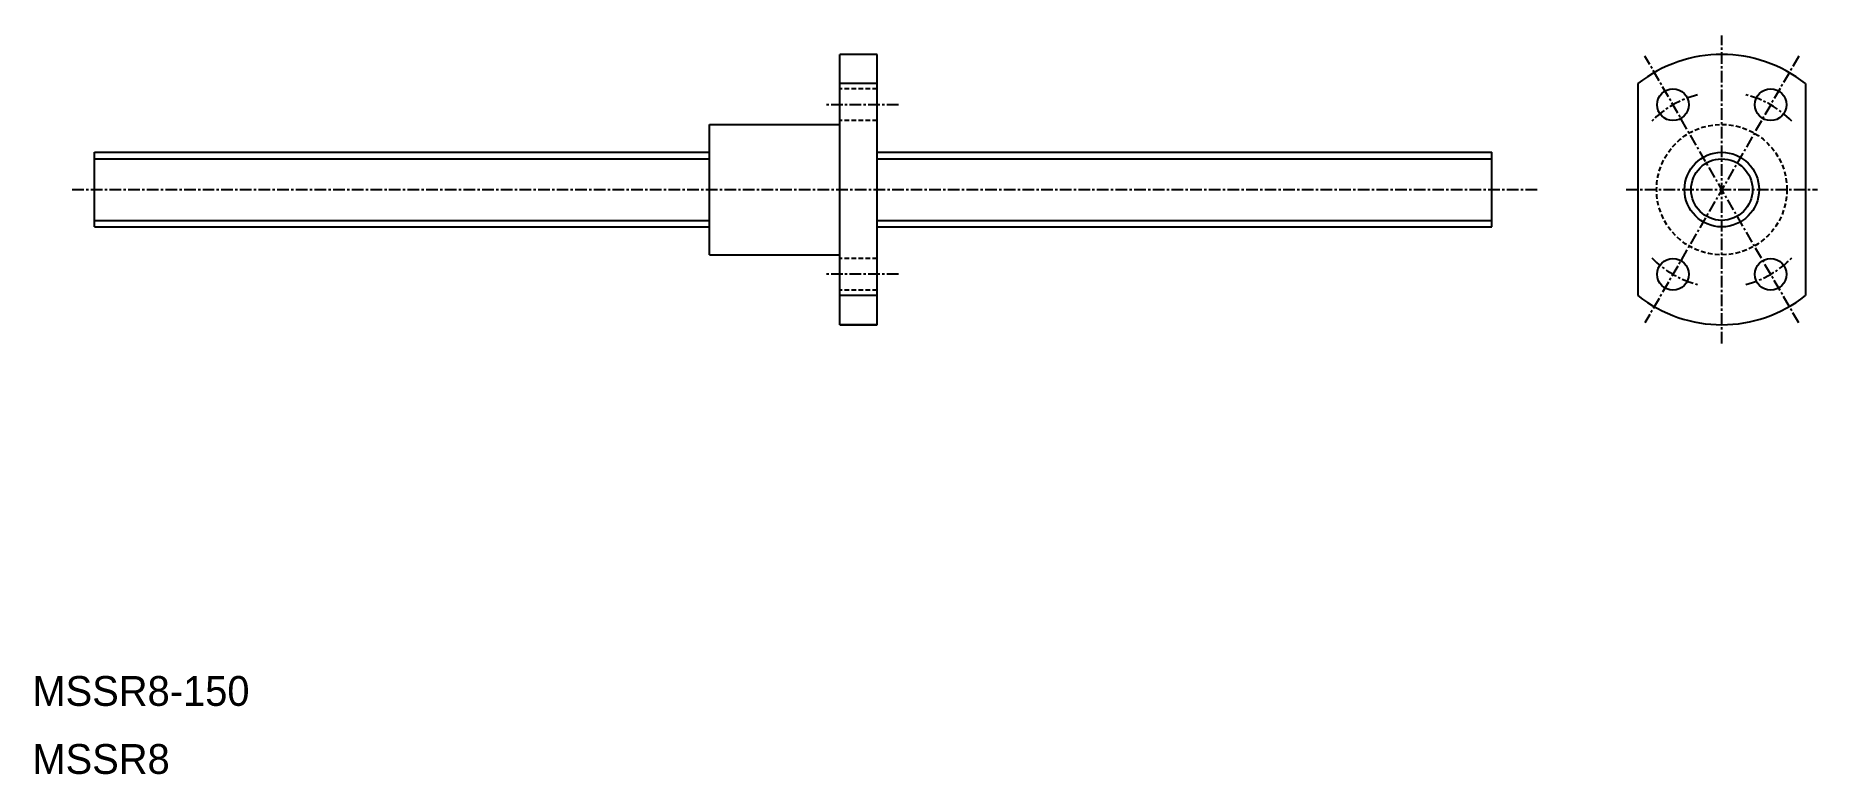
# Model space of a CAD drawing. Extents: x 70 to 261, y 191 to 270.
import ezdxf

# ---------------------------------------------------------------- set-up
doc = ezdxf.new("R2010")
doc.units = 0
doc.linetypes.add('CENTER', pattern=[2, 1.25, -0.25, 0.25, -0.25])
doc.linetypes.add('DASHED', pattern=[0.75, 0.5, -0.25])
doc.layers.get('0').update_dxf_attribs({"linetype": 'CONTINUOUS'})
doc.layers.add('CENTER', color=1, linetype='CENTER')

msp = doc.modelspace()

# ---------------------------------------------------------------- linework, layer by layer
at = {"color": 7, "linetype": 'CONTINUOUS'}
for p, q in [((156.48, 238.83), (156.48, 267.83)), ((160.48, 267.83), (156.48, 267.83)), ((160.48, 238.83), (160.48, 267.83)), ((160.48, 264.7), (156.48, 264.7)), ((242.16, 264.7), (242.16, 241.96)), ((260.16, 264.7), (260.16, 241.96)), ((142.48, 246.33), (142.48, 260.33)), ((142.48, 260.33), (156.48, 260.33)), ((76.48, 249.33), (76.48, 257.33)), ((76.48, 257.33), (142.48, 257.33)), ((160.48, 257.33), (226.48, 257.33)), ((226.48, 249.33), (226.48, 257.33)), ((76.48, 249.33), (142.48, 249.33)), ((160.48, 249.33), (226.48, 249.33)), ((142.48, 246.33), (156.48, 246.33)), ((160.48, 241.96), (156.48, 241.96)), ((156.48, 238.83), (160.48, 238.83)), ((160.48, 238.83), (156.48, 238.83))]:
    msp.add_line(p, q, dxfattribs=at)
at = {"color": 3, "linetype": 'DASHED'}
for p, q in [((160.48, 264.13), (156.48, 264.13)), ((160.48, 260.73), (156.48, 260.73)), ((160.48, 245.94), (156.48, 245.94)), ((160.48, 242.54), (156.48, 242.54))]:
    msp.add_line(p, q, dxfattribs=at)
at = {"color": 3, "linetype": 'CONTINUOUS'}
for p, q in [((76.48, 256.63), (142.48, 256.63)), ((160.48, 256.63), (226.48, 256.63)), ((76.48, 250.03), (142.48, 250.03)), ((160.48, 250.03), (226.48, 250.03))]:
    msp.add_line(p, q, dxfattribs=at)
at = {"color": 7, "linetype": 'CONTINUOUS'}
for centre, radius in [((245.91, 262.43), 1.7), ((256.41, 262.43), 1.7), ((251.16, 253.33), 4), ((245.91, 244.24), 1.7), ((256.41, 244.24), 1.7)]:
    msp.add_circle(centre, radius, dxfattribs=at)
at = {"color": 3, "linetype": 'DASHED'}
msp.add_circle((251.16, 253.33), 7, dxfattribs=at)
at = {"color": 3, "linetype": 'CONTINUOUS'}
msp.add_circle((251.16, 253.33), 3.3, dxfattribs=at)
at = {"color": 7, "linetype": 'CONTINUOUS'}
for start, end in [(51.6335, 128.3665), (231.6335, 308.3665)]:
    msp.add_arc((251.16, 253.33), 14.5, start, end, dxfattribs=at)
at = {"layer": 'CENTER', "color": 1, "linetype": 'CENTER'}
for p, q in [((251.16, 236.82), (251.16, 269.85)), ((259.42, 239.03), (242.91, 267.64)), ((259.42, 267.64), (242.91, 239.03)), ((162.79, 262.43), (154.84, 262.43)), ((74.09, 253.33), (231.41, 253.33)), ((240.91, 253.33), (261.42, 253.33)), ((162.79, 244.24), (154.84, 244.24))]:
    msp.add_line(p, q, dxfattribs=at)
for start, end in [(104.3176, 135.6824), (44.3176, 75.6824), (224.3176, 255.6824), (284.3176, 315.6824)]:
    msp.add_arc((251.16, 253.33), 10.5, start, end, dxfattribs=at)

# ---------------------------------------------------------------- texts
at = {"color": 7, "linetype": 'CONTINUOUS'}
for s, p in [('MSSR8-150', (69.81, 197.93)), ('MSSR8', (69.81, 190.63))]:
    msp.add_text(s, height=3.2, dxfattribs=at).set_placement(p)

doc.saveas('drawing.dxf')
